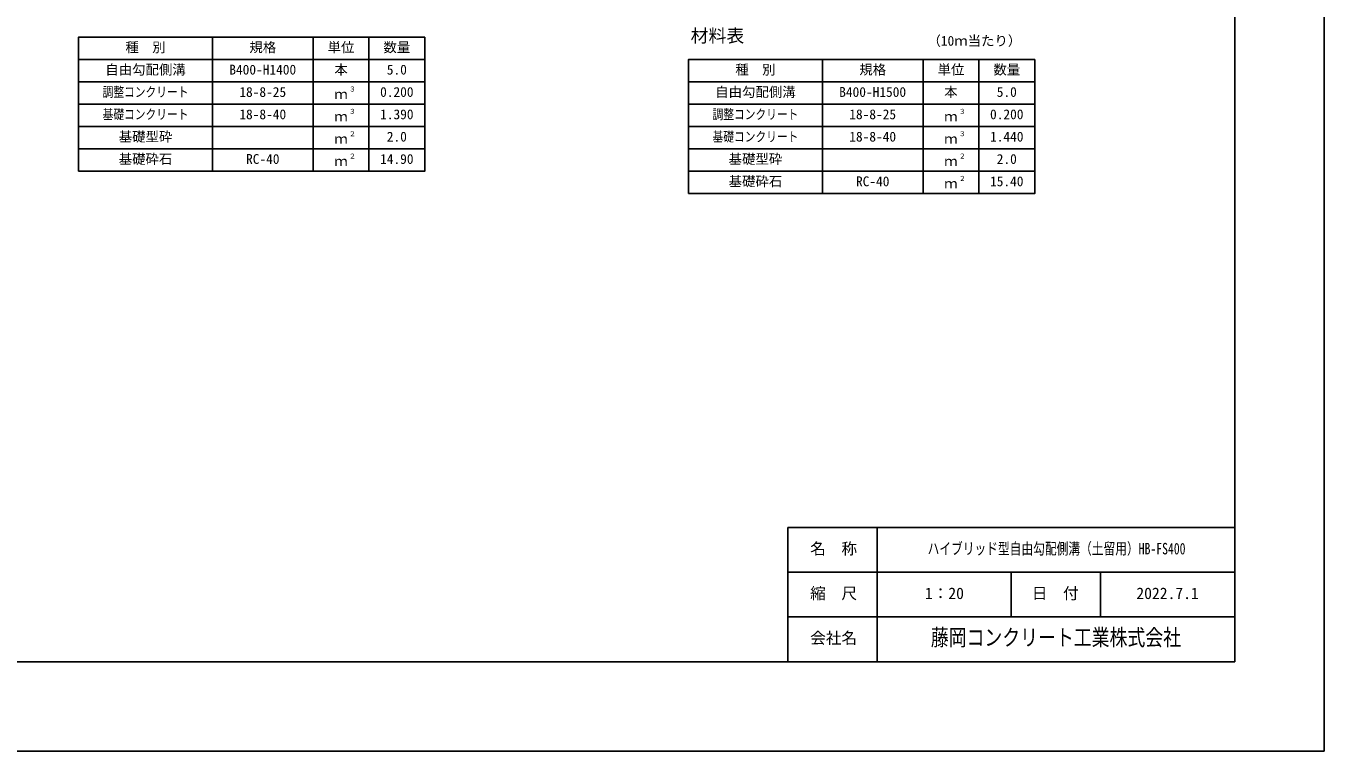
# Model space of a CAD drawing. Units: millimetres, scale not verified. Extents: x -16800 to 16800, y -5940 to 5940.
# Drawn here: x 10990 to 16800, y -5940 to -2694 of the extents above; entities that cross this region are included whole.
import ezdxf
from ezdxf.enums import TextEntityAlignment as Align

# ---------------------------------------------------------------- set-up
doc = ezdxf.new("R2010")
doc.units = ezdxf.units.MM
doc.header["$LTSCALE"] = 20
for name, color, linetype, lineweight in [('0-1_Defpoints', 5, 'Continuous', 25), ('0-3_HYO', 3, 'Continuous', 25), ('0-4_HYO2', 4, 'Continuous', 25), ('0-6_TXT', 7, 'Continuous', 25), ('0-7_WAKU', 3, 'Continuous', 25), ('0-8_WAKU-LINE', 7, 'Continuous', 25), ('0-9_WAKU-TXT', 7, 'Continuous', 25)]:
    doc.layers.add(name, color=color, linetype=linetype, lineweight=lineweight)
doc.styles.add('ＭＳ ゴシック', font='')
doc.styles.get('ＭＳ ゴシック').set_extended_font_data('MS Gothic')

msp = doc.modelspace()

# ---------------------------------------------------------------- linework, layer by layer
at = {"layer": '0-1_Defpoints'}
msp.add_lwpolyline([(0, -5940), (16800, -5940), (16800, 5940), (0, 5940)], close=True, dxfattribs=at)
at = {"layer": '0-3_HYO'}
for p, q in [((11825, -2745.01), (11825, -3345.01)), ((12275, -2745.01), (12275, -3345.01)), ((12525, -2745.01), (12525, -3345.01)), ((11225, -2845.01), (12775, -2845.01)), ((14555, -2845), (14555, -3445)), ((15005, -2845), (15005, -3445)), ((15255, -2845), (15255, -3445)), ((13955, -2945), (15505, -2945))]:
    msp.add_line(p, q, dxfattribs=at)
for points in [[(11225, -3345.01), (12775, -3345.01), (12775, -2745.01), (11225, -2745.01)], [(13955, -3445), (15505, -3445), (15505, -2845), (13955, -2845)]]:
    msp.add_lwpolyline(points, close=True, dxfattribs=at)
at = {"layer": '0-4_HYO2'}
for p, q in [((11225, -2945.01), (12775, -2945.01)), ((11225, -3045.01), (12775, -3045.01)), ((13955, -3045), (15505, -3045)), ((11225, -3145.01), (12775, -3145.01)), ((13955, -3145), (15505, -3145)), ((11225, -3245.01), (12775, -3245.01)), ((13955, -3245), (15505, -3245)), ((13955, -3345), (15505, -3345))]:
    msp.add_line(p, q, dxfattribs=at)
at = {"layer": '0-7_WAKU'}
for p, q in [((14400, -4940), (16400, -4940)), ((14400, -5540), (14400, -4940))]:
    msp.add_line(p, q, dxfattribs=at)
msp.add_lwpolyline([(400, -5540), (16400, -5540), (16400, 5540), (400, 5540)], close=True, dxfattribs=at)
at = {"layer": '0-8_WAKU-LINE'}
for p, q in [((14400, -5140), (16400, -5140)), ((15400, -5340), (15400, -5140)), ((15800, -5340), (15800, -5140)), ((14400, -5340), (16400, -5340))]:
    msp.add_line(p, q, dxfattribs=at)
at = {"layer": '0-9_WAKU-TXT'}
msp.add_line((14800, -5540), (14800, -4940), dxfattribs=at)

# ---------------------------------------------------------------- texts
at = {"layer": '0-6_TXT', "style": 'ＭＳ ゴシック'}
for s, height, p in [('材料表', 58.65, (13965, -2785)), ('種\u3000別', 43.99, (11435, -2825.01)), ('規格', 43.99, (11990, -2825.01)), ('単位', 43.99, (12340, -2825.01)), ('数量', 43.99, (12590, -2825.01)), ('（10ｍ当たり）', 43.99, (15025, -2796)), ('自由勾配側溝', 43.99, (11345, -2925.01)), ('B400-H1400', 43.99, (11900, -2925.01)), ('本', 43.99, (12370, -2925.01)), ('5.0', 43.99, (12605, -2925.01)), ('種\u3000別', 43.99, (14165, -2925)), ('規格', 43.99, (14720, -2925)), ('単位', 43.99, (15070, -2925)), ('数量', 43.99, (15320, -2925)), ('自由勾配側溝', 43.99, (14075, -3025)), ('本', 43.99, (15100, -3025)), ('18-8-25', 43.99, (11945, -3025.01)), ('ｍ', 43.99, (12370, -3035.01)), ('３', 21.99, (12435.54, -2994.64)), ('0.200', 43.99, (12575, -3025.01)), ('B400-H1500', 43.99, (14630, -3025)), ('5.0', 43.99, (15335, -3025)), ('18-8-40', 43.99, (11945, -3125.01)), ('３', 21.99, (12435.54, -3094.64)), ('1.390', 43.99, (12575, -3125.01)), ('18-8-25', 43.99, (14675, -3125)), ('３', 21.99, (15165.54, -3094.63)), ('0.200', 43.99, (15305, -3125)), ('ｍ', 43.99, (12370, -3135.01)), ('ｍ', 43.99, (15100, -3135)), ('基礎型砕', 43.99, (11405, -3225.01)), ('ｍ', 43.99, (12370, -3235.01)), ('２', 21.99, (12435.54, -3194.64)), ('2.0', 43.99, (12605, -3225.01)), ('18-8-40', 43.99, (14675, -3225)), ('ｍ', 43.99, (15100, -3235)), ('３', 21.99, (15165.54, -3194.63)), ('1.440', 43.99, (15305, -3225)), ('基礎砕石', 43.99, (11405, -3325.01)), ('RC-40', 43.99, (11975, -3325.01)), ('ｍ', 43.99, (12370, -3335.01)), ('２', 21.99, (12435.54, -3294.64)), ('14.90', 43.99, (12575, -3325.01)), ('基礎型砕', 43.99, (14135, -3325)), ('ｍ', 43.99, (15100, -3335)), ('２', 21.99, (15165.54, -3294.63)), ('2.0', 43.99, (15335, -3325)), ('基礎砕石', 43.99, (14135, -3425)), ('RC-40', 43.99, (14705, -3425)), ('２', 21.99, (15165.54, -3394.63)), ('15.40', 43.99, (15305, -3425)), ('ｍ', 43.99, (15100, -3435))]:
    msp.add_text(s, height=height, dxfattribs=at).set_placement(p, align=Align.BOTTOM_LEFT)
at = {"layer": '0-6_TXT', "style": 'ＭＳ ゴシック', "width": 0.8}
for s, p in [('調整コンクリート', (11333, -3025.01)), ('基礎コンクリート', (11333, -3125.01)), ('調整コンクリート', (14063, -3125)), ('基礎コンクリート', (14063, -3225))]:
    msp.add_text(s, height=43.99, dxfattribs=at).set_placement(p, align=Align.BOTTOM_LEFT)
at = {"layer": '0-9_WAKU-TXT', "style": 'ＭＳ ゴシック'}
for s, p in [('名\u3000称', (14499.9, -5075)), ('縮\u3000尺', (14499.9, -5275)), ('1：20', (15013.5, -5275)), ('日\u3000付', (15491.89, -5275)), ('2022.7.1', (15960, -5275)), ('会社名', (14499.9, -5475))]:
    msp.add_text(s, height=51.32, dxfattribs=at).set_placement(p, align=Align.BOTTOM_LEFT)
for s, height, width, p in [('ハイブリッド型自由勾配側溝（土留用）HB-FS400', 51.32, 0.75, (15025.5, -5075)), ('藤岡コンクリート工業株式会社', 73.31, 0.8, (15040, -5490))]:
    msp.add_text(s, height=height, dxfattribs=dict(at, width=width)).set_placement(p, align=Align.BOTTOM_LEFT)

doc.saveas('drawing.dxf')
